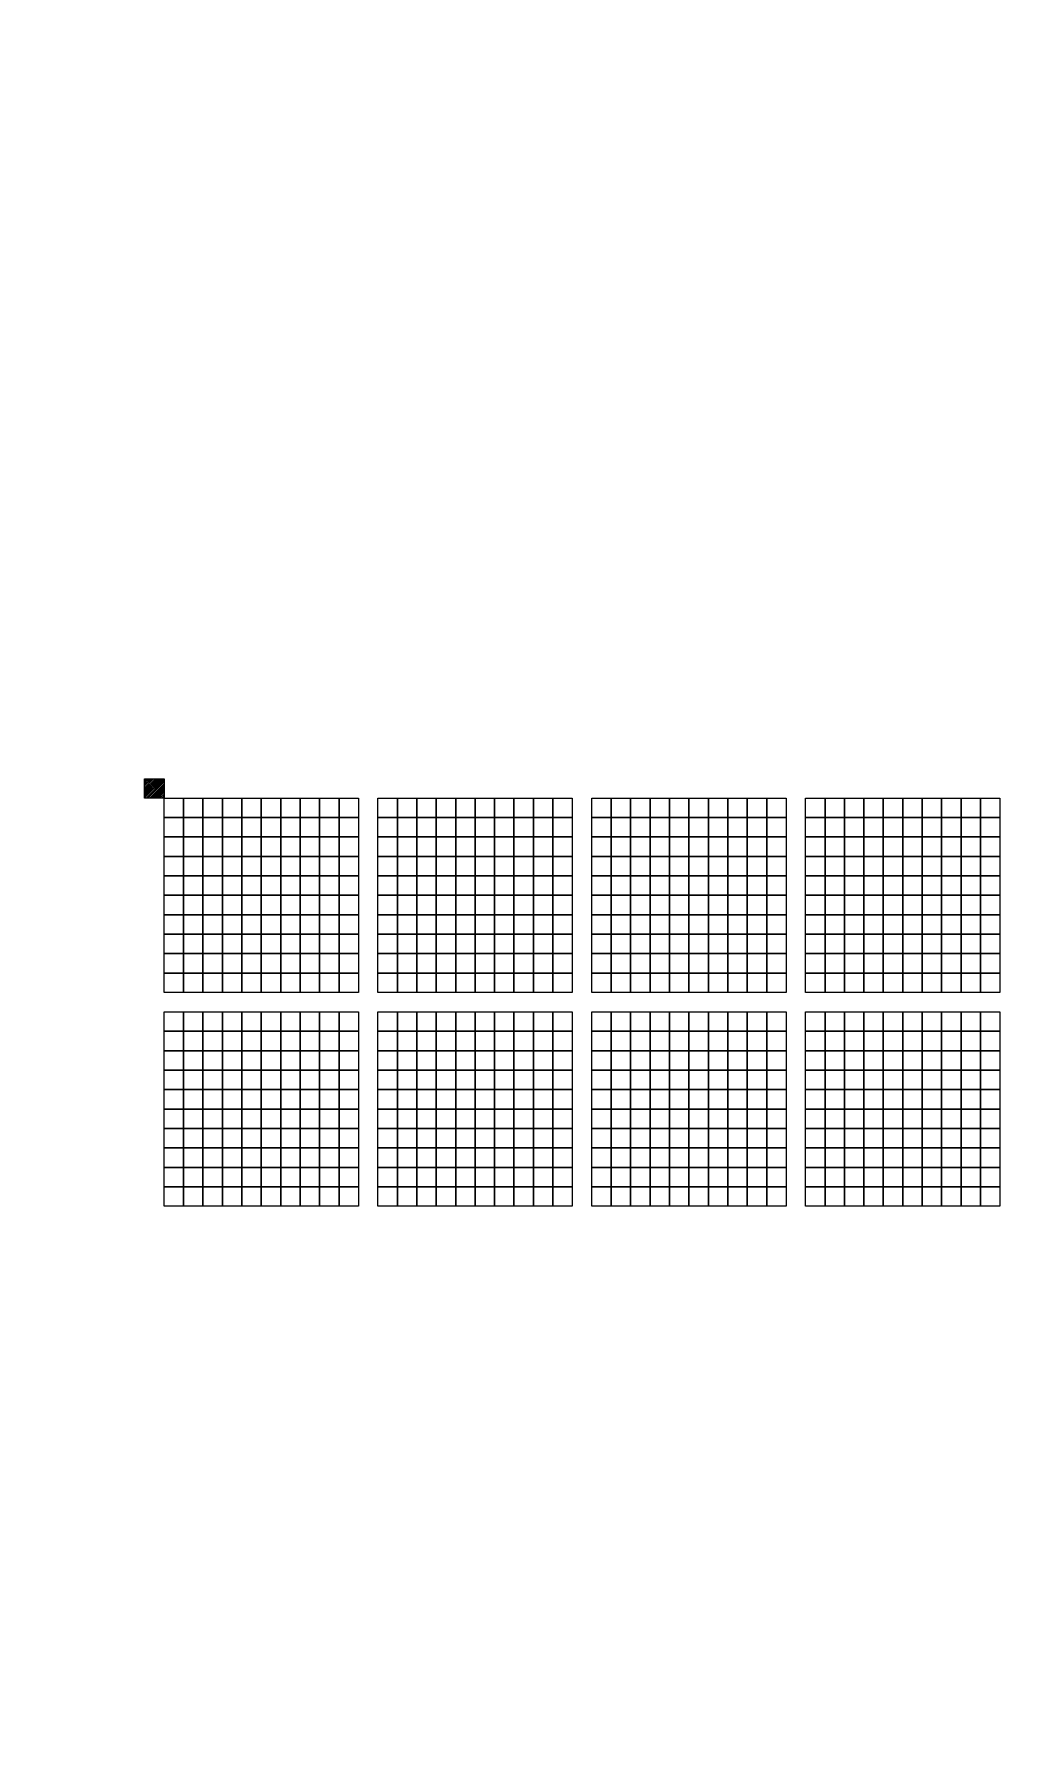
# Model space of a CAD drawing. Header units: millimetres. Extents: x -1746 to 8849, y -4512 to 2568.
# Drawn here: x 1699 to 2201, y -81 to 802 of the extents above; entities that cross this region are included whole.
import ezdxf

# ---------------------------------------------------------------- set-up
doc = ezdxf.new("R2010")
doc.units = ezdxf.units.MM
doc.header["$MEASUREMENT"] = 0

# ---------------------------------------------------------------- blocks, each defined once
blk = doc.blocks.new('Hour')
h = blk.add_hatch()
h.set_pattern_fill('ANSI31', color=256, scale=5)
h.set_pattern_definition([(45, (-1771, -377), (-0.44194174, 0.44194174), [])])
h.paths.add_polyline_path([(5, 10), (-5, 10), (-5, 0), (5, 0)])
blk.add_lwpolyline([(-5, 10), (5, 10), (5, 0), (-5, 0)], close=True)

msp = doc.modelspace()

# ---------------------------------------------------------------- linework, layer by layer
for points in [[(1766, 409), (1776, 409), (1776, 399), (1766, 399)], [(1776, 409), (1786, 409), (1786, 399), (1776, 399)], [(1786, 409), (1796, 409), (1796, 399), (1786, 399)], [(1796, 409), (1806, 409), (1806, 399), (1796, 399)], [(1806, 409), (1816, 409), (1816, 399), (1806, 399)], [(1816, 409), (1826, 409), (1826, 399), (1816, 399)], [(1826, 409), (1836, 409), (1836, 399), (1826, 399)], [(1836, 409), (1846, 409), (1846, 399), (1836, 399)], [(1846, 409), (1856, 409), (1856, 399), (1846, 399)], [(1856, 409), (1866, 409), (1866, 399), (1856, 399)], [(1876, 409), (1886, 409), (1886, 399), (1876, 399)], [(1886, 409), (1896, 409), (1896, 399), (1886, 399)], [(1896, 409), (1906, 409), (1906, 399), (1896, 399)], [(1906, 409), (1916, 409), (1916, 399), (1906, 399)], [(1916, 409), (1926, 409), (1926, 399), (1916, 399)], [(1926, 409), (1936, 409), (1936, 399), (1926, 399)], [(1936, 409), (1946, 409), (1946, 399), (1936, 399)], [(1946, 409), (1956, 409), (1956, 399), (1946, 399)], [(1956, 409), (1966, 409), (1966, 399), (1956, 399)], [(1966, 409), (1976, 409), (1976, 399), (1966, 399)], [(1986, 409), (1996, 409), (1996, 399), (1986, 399)], [(1996, 409), (2006, 409), (2006, 399), (1996, 399)], [(2006, 409), (2016, 409), (2016, 399), (2006, 399)], [(2016, 409), (2026, 409), (2026, 399), (2016, 399)], [(2026, 409), (2036, 409), (2036, 399), (2026, 399)], [(2036, 409), (2046, 409), (2046, 399), (2036, 399)], [(2046, 409), (2056, 409), (2056, 399), (2046, 399)], [(2056, 409), (2066, 409), (2066, 399), (2056, 399)], [(2066, 409), (2076, 409), (2076, 399), (2066, 399)], [(2076, 409), (2086, 409), (2086, 399), (2076, 399)], [(2096, 409), (2106, 409), (2106, 399), (2096, 399)], [(2106, 409), (2116, 409), (2116, 399), (2106, 399)], [(2116, 409), (2126, 409), (2126, 399), (2116, 399)], [(2126, 409), (2136, 409), (2136, 399), (2126, 399)], [(2136, 409), (2146, 409), (2146, 399), (2136, 399)], [(2146, 409), (2156, 409), (2156, 399), (2146, 399)], [(2156, 409), (2166, 409), (2166, 399), (2156, 399)], [(2166, 409), (2176, 409), (2176, 399), (2166, 399)], [(2176, 409), (2186, 409), (2186, 399), (2176, 399)], [(2186, 409), (2196, 409), (2196, 399), (2186, 399)], [(1766, 399), (1776, 399), (1776, 389), (1766, 389)], [(1776, 399), (1786, 399), (1786, 389), (1776, 389)], [(1786, 399), (1796, 399), (1796, 389), (1786, 389)], [(1796, 399), (1806, 399), (1806, 389), (1796, 389)], [(1806, 399), (1816, 399), (1816, 389), (1806, 389)], [(1816, 399), (1826, 399), (1826, 389), (1816, 389)], [(1826, 399), (1836, 399), (1836, 389), (1826, 389)], [(1836, 399), (1846, 399), (1846, 389), (1836, 389)], [(1846, 399), (1856, 399), (1856, 389), (1846, 389)], [(1856, 399), (1866, 399), (1866, 389), (1856, 389)], [(1876, 399), (1886, 399), (1886, 389), (1876, 389)], [(1886, 399), (1896, 399), (1896, 389), (1886, 389)], [(1896, 399), (1906, 399), (1906, 389), (1896, 389)], [(1906, 399), (1916, 399), (1916, 389), (1906, 389)], [(1916, 399), (1926, 399), (1926, 389), (1916, 389)], [(1926, 399), (1936, 399), (1936, 389), (1926, 389)], [(1936, 399), (1946, 399), (1946, 389), (1936, 389)], [(1946, 399), (1956, 399), (1956, 389), (1946, 389)], [(1956, 399), (1966, 399), (1966, 389), (1956, 389)], [(1966, 399), (1976, 399), (1976, 389), (1966, 389)], [(1986, 399), (1996, 399), (1996, 389), (1986, 389)], [(1996, 399), (2006, 399), (2006, 389), (1996, 389)], [(2006, 399), (2016, 399), (2016, 389), (2006, 389)], [(2016, 399), (2026, 399), (2026, 389), (2016, 389)], [(2026, 399), (2036, 399), (2036, 389), (2026, 389)], [(2036, 399), (2046, 399), (2046, 389), (2036, 389)], [(2046, 399), (2056, 399), (2056, 389), (2046, 389)], [(2056, 399), (2066, 399), (2066, 389), (2056, 389)], [(2066, 399), (2076, 399), (2076, 389), (2066, 389)], [(2076, 399), (2086, 399), (2086, 389), (2076, 389)], [(2096, 399), (2106, 399), (2106, 389), (2096, 389)], [(2106, 399), (2116, 399), (2116, 389), (2106, 389)], [(2116, 399), (2126, 399), (2126, 389), (2116, 389)], [(2126, 399), (2136, 399), (2136, 389), (2126, 389)], [(2136, 399), (2146, 399), (2146, 389), (2136, 389)], [(2146, 399), (2156, 399), (2156, 389), (2146, 389)], [(2156, 399), (2166, 399), (2166, 389), (2156, 389)], [(2166, 399), (2176, 399), (2176, 389), (2166, 389)], [(2176, 399), (2186, 399), (2186, 389), (2176, 389)], [(2186, 399), (2196, 399), (2196, 389), (2186, 389)], [(1766, 389), (1776, 389), (1776, 379), (1766, 379)], [(1776, 389), (1786, 389), (1786, 379), (1776, 379)], [(1786, 389), (1796, 389), (1796, 379), (1786, 379)], [(1796, 389), (1806, 389), (1806, 379), (1796, 379)], [(1806, 389), (1816, 389), (1816, 379), (1806, 379)], [(1816, 389), (1826, 389), (1826, 379), (1816, 379)], [(1826, 389), (1836, 389), (1836, 379), (1826, 379)], [(1836, 389), (1846, 389), (1846, 379), (1836, 379)], [(1846, 389), (1856, 389), (1856, 379), (1846, 379)], [(1856, 389), (1866, 389), (1866, 379), (1856, 379)], [(1876, 389), (1886, 389), (1886, 379), (1876, 379)], [(1886, 389), (1896, 389), (1896, 379), (1886, 379)], [(1896, 389), (1906, 389), (1906, 379), (1896, 379)], [(1906, 389), (1916, 389), (1916, 379), (1906, 379)], [(1916, 389), (1926, 389), (1926, 379), (1916, 379)], [(1926, 389), (1936, 389), (1936, 379), (1926, 379)], [(1936, 389), (1946, 389), (1946, 379), (1936, 379)], [(1946, 389), (1956, 389), (1956, 379), (1946, 379)], [(1956, 389), (1966, 389), (1966, 379), (1956, 379)], [(1966, 389), (1976, 389), (1976, 379), (1966, 379)], [(1986, 389), (1996, 389), (1996, 379), (1986, 379)], [(1996, 389), (2006, 389), (2006, 379), (1996, 379)], [(2006, 389), (2016, 389), (2016, 379), (2006, 379)], [(2016, 389), (2026, 389), (2026, 379), (2016, 379)], [(2026, 389), (2036, 389), (2036, 379), (2026, 379)], [(2036, 389), (2046, 389), (2046, 379), (2036, 379)], [(2046, 389), (2056, 389), (2056, 379), (2046, 379)], [(2056, 389), (2066, 389), (2066, 379), (2056, 379)], [(2066, 389), (2076, 389), (2076, 379), (2066, 379)], [(2076, 389), (2086, 389), (2086, 379), (2076, 379)], [(2096, 389), (2106, 389), (2106, 379), (2096, 379)], [(2106, 389), (2116, 389), (2116, 379), (2106, 379)], [(2116, 389), (2126, 389), (2126, 379), (2116, 379)], [(2126, 389), (2136, 389), (2136, 379), (2126, 379)], [(2136, 389), (2146, 389), (2146, 379), (2136, 379)], [(2146, 389), (2156, 389), (2156, 379), (2146, 379)], [(2156, 389), (2166, 389), (2166, 379), (2156, 379)], [(2166, 389), (2176, 389), (2176, 379), (2166, 379)], [(2176, 389), (2186, 389), (2186, 379), (2176, 379)], [(2186, 389), (2196, 389), (2196, 379), (2186, 379)], [(1766, 379), (1776, 379), (1776, 369), (1766, 369)], [(1776, 379), (1786, 379), (1786, 369), (1776, 369)], [(1786, 379), (1796, 379), (1796, 369), (1786, 369)], [(1796, 379), (1806, 379), (1806, 369), (1796, 369)], [(1806, 379), (1816, 379), (1816, 369), (1806, 369)], [(1816, 379), (1826, 379), (1826, 369), (1816, 369)], [(1826, 379), (1836, 379), (1836, 369), (1826, 369)], [(1836, 379), (1846, 379), (1846, 369), (1836, 369)], [(1846, 379), (1856, 379), (1856, 369), (1846, 369)], [(1856, 379), (1866, 379), (1866, 369), (1856, 369)], [(1876, 379), (1886, 379), (1886, 369), (1876, 369)], [(1886, 379), (1896, 379), (1896, 369), (1886, 369)], [(1896, 379), (1906, 379), (1906, 369), (1896, 369)], [(1906, 379), (1916, 379), (1916, 369), (1906, 369)], [(1916, 379), (1926, 379), (1926, 369), (1916, 369)], [(1926, 379), (1936, 379), (1936, 369), (1926, 369)], [(1936, 379), (1946, 379), (1946, 369), (1936, 369)], [(1946, 379), (1956, 379), (1956, 369), (1946, 369)], [(1956, 379), (1966, 379), (1966, 369), (1956, 369)], [(1966, 379), (1976, 379), (1976, 369), (1966, 369)], [(1986, 379), (1996, 379), (1996, 369), (1986, 369)], [(1996, 379), (2006, 379), (2006, 369), (1996, 369)], [(2006, 379), (2016, 379), (2016, 369), (2006, 369)], [(2016, 379), (2026, 379), (2026, 369), (2016, 369)], [(2026, 379), (2036, 379), (2036, 369), (2026, 369)], [(2036, 379), (2046, 379), (2046, 369), (2036, 369)], [(2046, 379), (2056, 379), (2056, 369), (2046, 369)], [(2056, 379), (2066, 379), (2066, 369), (2056, 369)], [(2066, 379), (2076, 379), (2076, 369), (2066, 369)], [(2076, 379), (2086, 379), (2086, 369), (2076, 369)], [(2096, 379), (2106, 379), (2106, 369), (2096, 369)], [(2106, 379), (2116, 379), (2116, 369), (2106, 369)], [(2116, 379), (2126, 379), (2126, 369), (2116, 369)], [(2126, 379), (2136, 379), (2136, 369), (2126, 369)], [(2136, 379), (2146, 379), (2146, 369), (2136, 369)], [(2146, 379), (2156, 379), (2156, 369), (2146, 369)], [(2156, 379), (2166, 379), (2166, 369), (2156, 369)], [(2166, 379), (2176, 379), (2176, 369), (2166, 369)], [(2176, 379), (2186, 379), (2186, 369), (2176, 369)], [(2186, 379), (2196, 379), (2196, 369), (2186, 369)], [(1766, 369), (1776, 369), (1776, 359), (1766, 359)], [(1776, 369), (1786, 369), (1786, 359), (1776, 359)], [(1786, 369), (1796, 369), (1796, 359), (1786, 359)], [(1796, 369), (1806, 369), (1806, 359), (1796, 359)], [(1806, 369), (1816, 369), (1816, 359), (1806, 359)], [(1816, 369), (1826, 369), (1826, 359), (1816, 359)], [(1826, 369), (1836, 369), (1836, 359), (1826, 359)], [(1836, 369), (1846, 369), (1846, 359), (1836, 359)], [(1846, 369), (1856, 369), (1856, 359), (1846, 359)], [(1856, 369), (1866, 369), (1866, 359), (1856, 359)], [(1876, 369), (1886, 369), (1886, 359), (1876, 359)], [(1886, 369), (1896, 369), (1896, 359), (1886, 359)], [(1896, 369), (1906, 369), (1906, 359), (1896, 359)], [(1906, 369), (1916, 369), (1916, 359), (1906, 359)], [(1916, 369), (1926, 369), (1926, 359), (1916, 359)], [(1926, 369), (1936, 369), (1936, 359), (1926, 359)], [(1936, 369), (1946, 369), (1946, 359), (1936, 359)], [(1946, 369), (1956, 369), (1956, 359), (1946, 359)], [(1956, 369), (1966, 369), (1966, 359), (1956, 359)], [(1966, 369), (1976, 369), (1976, 359), (1966, 359)], [(1986, 369), (1996, 369), (1996, 359), (1986, 359)], [(1996, 369), (2006, 369), (2006, 359), (1996, 359)], [(2006, 369), (2016, 369), (2016, 359), (2006, 359)], [(2016, 369), (2026, 369), (2026, 359), (2016, 359)], [(2026, 369), (2036, 369), (2036, 359), (2026, 359)], [(2036, 369), (2046, 369), (2046, 359), (2036, 359)], [(2046, 369), (2056, 369), (2056, 359), (2046, 359)], [(2056, 369), (2066, 369), (2066, 359), (2056, 359)], [(2066, 369), (2076, 369), (2076, 359), (2066, 359)], [(2076, 369), (2086, 369), (2086, 359), (2076, 359)], [(2096, 369), (2106, 369), (2106, 359), (2096, 359)], [(2106, 369), (2116, 369), (2116, 359), (2106, 359)], [(2116, 369), (2126, 369), (2126, 359), (2116, 359)], [(2126, 369), (2136, 369), (2136, 359), (2126, 359)], [(2136, 369), (2146, 369), (2146, 359), (2136, 359)], [(2146, 369), (2156, 369), (2156, 359), (2146, 359)], [(2156, 369), (2166, 369), (2166, 359), (2156, 359)], [(2166, 369), (2176, 369), (2176, 359), (2166, 359)], [(2176, 369), (2186, 369), (2186, 359), (2176, 359)], [(2186, 369), (2196, 369), (2196, 359), (2186, 359)], [(1766, 359), (1776, 359), (1776, 349), (1766, 349)], [(1776, 359), (1786, 359), (1786, 349), (1776, 349)], [(1786, 359), (1796, 359), (1796, 349), (1786, 349)], [(1796, 359), (1806, 359), (1806, 349), (1796, 349)], [(1806, 359), (1816, 359), (1816, 349), (1806, 349)], [(1816, 359), (1826, 359), (1826, 349), (1816, 349)], [(1826, 359), (1836, 359), (1836, 349), (1826, 349)], [(1836, 359), (1846, 359), (1846, 349), (1836, 349)], [(1846, 359), (1856, 359), (1856, 349), (1846, 349)], [(1856, 359), (1866, 359), (1866, 349), (1856, 349)], [(1876, 359), (1886, 359), (1886, 349), (1876, 349)], [(1886, 359), (1896, 359), (1896, 349), (1886, 349)], [(1896, 359), (1906, 359), (1906, 349), (1896, 349)], [(1906, 359), (1916, 359), (1916, 349), (1906, 349)], [(1916, 359), (1926, 359), (1926, 349), (1916, 349)], [(1926, 359), (1936, 359), (1936, 349), (1926, 349)], [(1936, 359), (1946, 359), (1946, 349), (1936, 349)], [(1946, 359), (1956, 359), (1956, 349), (1946, 349)], [(1956, 359), (1966, 359), (1966, 349), (1956, 349)], [(1966, 359), (1976, 359), (1976, 349), (1966, 349)], [(1986, 359), (1996, 359), (1996, 349), (1986, 349)], [(1996, 359), (2006, 359), (2006, 349), (1996, 349)], [(2006, 359), (2016, 359), (2016, 349), (2006, 349)], [(2016, 359), (2026, 359), (2026, 349), (2016, 349)], [(2026, 359), (2036, 359), (2036, 349), (2026, 349)], [(2036, 359), (2046, 359), (2046, 349), (2036, 349)], [(2046, 359), (2056, 359), (2056, 349), (2046, 349)], [(2056, 359), (2066, 359), (2066, 349), (2056, 349)], [(2066, 359), (2076, 359), (2076, 349), (2066, 349)], [(2076, 359), (2086, 359), (2086, 349), (2076, 349)], [(2096, 359), (2106, 359), (2106, 349), (2096, 349)], [(2106, 359), (2116, 359), (2116, 349), (2106, 349)], [(2116, 359), (2126, 359), (2126, 349), (2116, 349)], [(2126, 359), (2136, 359), (2136, 349), (2126, 349)], [(2136, 359), (2146, 359), (2146, 349), (2136, 349)], [(2146, 359), (2156, 359), (2156, 349), (2146, 349)], [(2156, 359), (2166, 359), (2166, 349), (2156, 349)], [(2166, 359), (2176, 359), (2176, 349), (2166, 349)], [(2176, 359), (2186, 359), (2186, 349), (2176, 349)], [(2186, 359), (2196, 359), (2196, 349), (2186, 349)], [(1766, 349), (1776, 349), (1776, 339), (1766, 339)], [(1776, 349), (1786, 349), (1786, 339), (1776, 339)], [(1786, 349), (1796, 349), (1796, 339), (1786, 339)], [(1796, 349), (1806, 349), (1806, 339), (1796, 339)], [(1806, 349), (1816, 349), (1816, 339), (1806, 339)], [(1816, 349), (1826, 349), (1826, 339), (1816, 339)], [(1826, 349), (1836, 349), (1836, 339), (1826, 339)], [(1836, 349), (1846, 349), (1846, 339), (1836, 339)], [(1846, 349), (1856, 349), (1856, 339), (1846, 339)], [(1856, 349), (1866, 349), (1866, 339), (1856, 339)], [(1876, 349), (1886, 349), (1886, 339), (1876, 339)], [(1886, 349), (1896, 349), (1896, 339), (1886, 339)], [(1896, 349), (1906, 349), (1906, 339), (1896, 339)], [(1906, 349), (1916, 349), (1916, 339), (1906, 339)], [(1916, 349), (1926, 349), (1926, 339), (1916, 339)], [(1926, 349), (1936, 349), (1936, 339), (1926, 339)], [(1936, 349), (1946, 349), (1946, 339), (1936, 339)], [(1946, 349), (1956, 349), (1956, 339), (1946, 339)], [(1956, 349), (1966, 349), (1966, 339), (1956, 339)], [(1966, 349), (1976, 349), (1976, 339), (1966, 339)], [(1986, 349), (1996, 349), (1996, 339), (1986, 339)], [(1996, 349), (2006, 349), (2006, 339), (1996, 339)], [(2006, 349), (2016, 349), (2016, 339), (2006, 339)], [(2016, 349), (2026, 349), (2026, 339), (2016, 339)], [(2026, 349), (2036, 349), (2036, 339), (2026, 339)], [(2036, 349), (2046, 349), (2046, 339), (2036, 339)], [(2046, 349), (2056, 349), (2056, 339), (2046, 339)], [(2056, 349), (2066, 349), (2066, 339), (2056, 339)], [(2066, 349), (2076, 349), (2076, 339), (2066, 339)], [(2076, 349), (2086, 349), (2086, 339), (2076, 339)], [(2096, 349), (2106, 349), (2106, 339), (2096, 339)], [(2106, 349), (2116, 349), (2116, 339), (2106, 339)], [(2116, 349), (2126, 349), (2126, 339), (2116, 339)], [(2126, 349), (2136, 349), (2136, 339), (2126, 339)], [(2136, 349), (2146, 349), (2146, 339), (2136, 339)], [(2146, 349), (2156, 349), (2156, 339), (2146, 339)], [(2156, 349), (2166, 349), (2166, 339), (2156, 339)], [(2166, 349), (2176, 349), (2176, 339), (2166, 339)], [(2176, 349), (2186, 349), (2186, 339), (2176, 339)], [(2186, 349), (2196, 349), (2196, 339), (2186, 339)], [(1766, 339), (1776, 339), (1776, 329), (1766, 329)], [(1776, 339), (1786, 339), (1786, 329), (1776, 329)], [(1786, 339), (1796, 339), (1796, 329), (1786, 329)], [(1796, 339), (1806, 339), (1806, 329), (1796, 329)], [(1806, 339), (1816, 339), (1816, 329), (1806, 329)], [(1816, 339), (1826, 339), (1826, 329), (1816, 329)], [(1826, 339), (1836, 339), (1836, 329), (1826, 329)], [(1836, 339), (1846, 339), (1846, 329), (1836, 329)], [(1846, 339), (1856, 339), (1856, 329), (1846, 329)], [(1856, 339), (1866, 339), (1866, 329), (1856, 329)], [(1876, 339), (1886, 339), (1886, 329), (1876, 329)], [(1886, 339), (1896, 339), (1896, 329), (1886, 329)], [(1896, 339), (1906, 339), (1906, 329), (1896, 329)], [(1906, 339), (1916, 339), (1916, 329), (1906, 329)], [(1916, 339), (1926, 339), (1926, 329), (1916, 329)], [(1926, 339), (1936, 339), (1936, 329), (1926, 329)], [(1936, 339), (1946, 339), (1946, 329), (1936, 329)], [(1946, 339), (1956, 339), (1956, 329), (1946, 329)], [(1956, 339), (1966, 339), (1966, 329), (1956, 329)], [(1966, 339), (1976, 339), (1976, 329), (1966, 329)], [(1986, 339), (1996, 339), (1996, 329), (1986, 329)], [(1996, 339), (2006, 339), (2006, 329), (1996, 329)], [(2006, 339), (2016, 339), (2016, 329), (2006, 329)], [(2016, 339), (2026, 339), (2026, 329), (2016, 329)], [(2026, 339), (2036, 339), (2036, 329), (2026, 329)], [(2036, 339), (2046, 339), (2046, 329), (2036, 329)], [(2046, 339), (2056, 339), (2056, 329), (2046, 329)], [(2056, 339), (2066, 339), (2066, 329), (2056, 329)], [(2066, 339), (2076, 339), (2076, 329), (2066, 329)], [(2076, 339), (2086, 339), (2086, 329), (2076, 329)], [(2096, 339), (2106, 339), (2106, 329), (2096, 329)], [(2106, 339), (2116, 339), (2116, 329), (2106, 329)], [(2116, 339), (2126, 339), (2126, 329), (2116, 329)], [(2126, 339), (2136, 339), (2136, 329), (2126, 329)], [(2136, 339), (2146, 339), (2146, 329), (2136, 329)], [(2146, 339), (2156, 339), (2156, 329), (2146, 329)], [(2156, 339), (2166, 339), (2166, 329), (2156, 329)], [(2166, 339), (2176, 339), (2176, 329), (2166, 329)], [(2176, 339), (2186, 339), (2186, 329), (2176, 329)], [(2186, 339), (2196, 339), (2196, 329), (2186, 329)], [(1766, 329), (1776, 329), (1776, 319), (1766, 319)], [(1776, 329), (1786, 329), (1786, 319), (1776, 319)], [(1786, 329), (1796, 329), (1796, 319), (1786, 319)], [(1796, 329), (1806, 329), (1806, 319), (1796, 319)], [(1806, 329), (1816, 329), (1816, 319), (1806, 319)], [(1816, 329), (1826, 329), (1826, 319), (1816, 319)], [(1826, 329), (1836, 329), (1836, 319), (1826, 319)], [(1836, 329), (1846, 329), (1846, 319), (1836, 319)], [(1846, 329), (1856, 329), (1856, 319), (1846, 319)], [(1856, 329), (1866, 329), (1866, 319), (1856, 319)], [(1876, 329), (1886, 329), (1886, 319), (1876, 319)], [(1886, 329), (1896, 329), (1896, 319), (1886, 319)], [(1896, 329), (1906, 329), (1906, 319), (1896, 319)], [(1906, 329), (1916, 329), (1916, 319), (1906, 319)], [(1916, 329), (1926, 329), (1926, 319), (1916, 319)], [(1926, 329), (1936, 329), (1936, 319), (1926, 319)], [(1936, 329), (1946, 329), (1946, 319), (1936, 319)], [(1946, 329), (1956, 329), (1956, 319), (1946, 319)], [(1956, 329), (1966, 329), (1966, 319), (1956, 319)], [(1966, 329), (1976, 329), (1976, 319), (1966, 319)], [(1986, 329), (1996, 329), (1996, 319), (1986, 319)], [(1996, 329), (2006, 329), (2006, 319), (1996, 319)], [(2006, 329), (2016, 329), (2016, 319), (2006, 319)], [(2016, 329), (2026, 329), (2026, 319), (2016, 319)], [(2026, 329), (2036, 329), (2036, 319), (2026, 319)], [(2036, 329), (2046, 329), (2046, 319), (2036, 319)], [(2046, 329), (2056, 329), (2056, 319), (2046, 319)], [(2056, 329), (2066, 329), (2066, 319), (2056, 319)], [(2066, 329), (2076, 329), (2076, 319), (2066, 319)], [(2076, 329), (2086, 329), (2086, 319), (2076, 319)], [(2096, 329), (2106, 329), (2106, 319), (2096, 319)], [(2106, 329), (2116, 329), (2116, 319), (2106, 319)], [(2116, 329), (2126, 329), (2126, 319), (2116, 319)], [(2126, 329), (2136, 329), (2136, 319), (2126, 319)], [(2136, 329), (2146, 329), (2146, 319), (2136, 319)], [(2146, 329), (2156, 329), (2156, 319), (2146, 319)], [(2156, 329), (2166, 329), (2166, 319), (2156, 319)], [(2166, 329), (2176, 329), (2176, 319), (2166, 319)], [(2176, 329), (2186, 329), (2186, 319), (2176, 319)], [(2186, 329), (2196, 329), (2196, 319), (2186, 319)], [(1766, 319), (1776, 319), (1776, 309), (1766, 309)], [(1776, 319), (1786, 319), (1786, 309), (1776, 309)], [(1786, 319), (1796, 319), (1796, 309), (1786, 309)], [(1796, 319), (1806, 319), (1806, 309), (1796, 309)], [(1806, 319), (1816, 319), (1816, 309), (1806, 309)], [(1816, 319), (1826, 319), (1826, 309), (1816, 309)], [(1826, 319), (1836, 319), (1836, 309), (1826, 309)], [(1836, 319), (1846, 319), (1846, 309), (1836, 309)], [(1846, 319), (1856, 319), (1856, 309), (1846, 309)], [(1856, 319), (1866, 319), (1866, 309), (1856, 309)], [(1876, 319), (1886, 319), (1886, 309), (1876, 309)], [(1886, 319), (1896, 319), (1896, 309), (1886, 309)], [(1896, 319), (1906, 319), (1906, 309), (1896, 309)], [(1906, 319), (1916, 319), (1916, 309), (1906, 309)], [(1916, 319), (1926, 319), (1926, 309), (1916, 309)], [(1926, 319), (1936, 319), (1936, 309), (1926, 309)], [(1936, 319), (1946, 319), (1946, 309), (1936, 309)], [(1946, 319), (1956, 319), (1956, 309), (1946, 309)], [(1956, 319), (1966, 319), (1966, 309), (1956, 309)], [(1966, 319), (1976, 319), (1976, 309), (1966, 309)], [(1986, 319), (1996, 319), (1996, 309), (1986, 309)], [(1996, 319), (2006, 319), (2006, 309), (1996, 309)], [(2006, 319), (2016, 319), (2016, 309), (2006, 309)], [(2016, 319), (2026, 319), (2026, 309), (2016, 309)], [(2026, 319), (2036, 319), (2036, 309), (2026, 309)], [(2036, 319), (2046, 319), (2046, 309), (2036, 309)], [(2046, 319), (2056, 319), (2056, 309), (2046, 309)], [(2056, 319), (2066, 319), (2066, 309), (2056, 309)], [(2066, 319), (2076, 319), (2076, 309), (2066, 309)], [(2076, 319), (2086, 319), (2086, 309), (2076, 309)], [(2096, 319), (2106, 319), (2106, 309), (2096, 309)], [(2106, 319), (2116, 319), (2116, 309), (2106, 309)], [(2116, 319), (2126, 319), (2126, 309), (2116, 309)], [(2126, 319), (2136, 319), (2136, 309), (2126, 309)], [(2136, 319), (2146, 319), (2146, 309), (2136, 309)], [(2146, 319), (2156, 319), (2156, 309), (2146, 309)], [(2156, 319), (2166, 319), (2166, 309), (2156, 309)], [(2166, 319), (2176, 319), (2176, 309), (2166, 309)], [(2176, 319), (2186, 319), (2186, 309), (2176, 309)], [(2186, 319), (2196, 319), (2196, 309), (2186, 309)], [(1766, 299), (1776, 299), (1776, 289), (1766, 289)], [(1776, 299), (1786, 299), (1786, 289), (1776, 289)], [(1786, 299), (1796, 299), (1796, 289), (1786, 289)], [(1796, 299), (1806, 299), (1806, 289), (1796, 289)], [(1806, 299), (1816, 299), (1816, 289), (1806, 289)], [(1816, 299), (1826, 299), (1826, 289), (1816, 289)], [(1826, 299), (1836, 299), (1836, 289), (1826, 289)], [(1836, 299), (1846, 299), (1846, 289), (1836, 289)], [(1846, 299), (1856, 299), (1856, 289), (1846, 289)], [(1856, 299), (1866, 299), (1866, 289), (1856, 289)], [(1876, 299), (1886, 299), (1886, 289), (1876, 289)], [(1886, 299), (1896, 299), (1896, 289), (1886, 289)], [(1896, 299), (1906, 299), (1906, 289), (1896, 289)], [(1906, 299), (1916, 299), (1916, 289), (1906, 289)], [(1916, 299), (1926, 299), (1926, 289), (1916, 289)], [(1926, 299), (1936, 299), (1936, 289), (1926, 289)], [(1936, 299), (1946, 299), (1946, 289), (1936, 289)], [(1946, 299), (1956, 299), (1956, 289), (1946, 289)], [(1956, 299), (1966, 299), (1966, 289), (1956, 289)], [(1966, 299), (1976, 299), (1976, 289), (1966, 289)], [(1986, 299), (1996, 299), (1996, 289), (1986, 289)], [(1996, 299), (2006, 299), (2006, 289), (1996, 289)], [(2006, 299), (2016, 299), (2016, 289), (2006, 289)], [(2016, 299), (2026, 299), (2026, 289), (2016, 289)], [(2026, 299), (2036, 299), (2036, 289), (2026, 289)], [(2036, 299), (2046, 299), (2046, 289), (2036, 289)], [(2046, 299), (2056, 299), (2056, 289), (2046, 289)], [(2056, 299), (2066, 299), (2066, 289), (2056, 289)], [(2066, 299), (2076, 299), (2076, 289), (2066, 289)], [(2076, 299), (2086, 299), (2086, 289), (2076, 289)], [(2096, 299), (2106, 299), (2106, 289), (2096, 289)], [(2106, 299), (2116, 299), (2116, 289), (2106, 289)], [(2116, 299), (2126, 299), (2126, 289), (2116, 289)], [(2126, 299), (2136, 299), (2136, 289), (2126, 289)], [(2136, 299), (2146, 299), (2146, 289), (2136, 289)], [(2146, 299), (2156, 299), (2156, 289), (2146, 289)], [(2156, 299), (2166, 299), (2166, 289), (2156, 289)], [(2166, 299), (2176, 299), (2176, 289), (2166, 289)], [(2176, 299), (2186, 299), (2186, 289), (2176, 289)], [(2186, 299), (2196, 299), (2196, 289), (2186, 289)], [(1766, 289), (1776, 289), (1776, 279), (1766, 279)], [(1776, 289), (1786, 289), (1786, 279), (1776, 279)], [(1786, 289), (1796, 289), (1796, 279), (1786, 279)], [(1796, 289), (1806, 289), (1806, 279), (1796, 279)], [(1806, 289), (1816, 289), (1816, 279), (1806, 279)], [(1816, 289), (1826, 289), (1826, 279), (1816, 279)], [(1826, 289), (1836, 289), (1836, 279), (1826, 279)], [(1836, 289), (1846, 289), (1846, 279), (1836, 279)], [(1846, 289), (1856, 289), (1856, 279), (1846, 279)], [(1856, 289), (1866, 289), (1866, 279), (1856, 279)], [(1876, 289), (1886, 289), (1886, 279), (1876, 279)], [(1886, 289), (1896, 289), (1896, 279), (1886, 279)], [(1896, 289), (1906, 289), (1906, 279), (1896, 279)], [(1906, 289), (1916, 289), (1916, 279), (1906, 279)], [(1916, 289), (1926, 289), (1926, 279), (1916, 279)], [(1926, 289), (1936, 289), (1936, 279), (1926, 279)], [(1936, 289), (1946, 289), (1946, 279), (1936, 279)], [(1946, 289), (1956, 289), (1956, 279), (1946, 279)], [(1956, 289), (1966, 289), (1966, 279), (1956, 279)], [(1966, 289), (1976, 289), (1976, 279), (1966, 279)], [(1986, 289), (1996, 289), (1996, 279), (1986, 279)], [(1996, 289), (2006, 289), (2006, 279), (1996, 279)], [(2006, 289), (2016, 289), (2016, 279), (2006, 279)], [(2016, 289), (2026, 289), (2026, 279), (2016, 279)], [(2026, 289), (2036, 289), (2036, 279), (2026, 279)], [(2036, 289), (2046, 289), (2046, 279), (2036, 279)], [(2046, 289), (2056, 289), (2056, 279), (2046, 279)], [(2056, 289), (2066, 289), (2066, 279), (2056, 279)], [(2066, 289), (2076, 289), (2076, 279), (2066, 279)], [(2076, 289), (2086, 289), (2086, 279), (2076, 279)], [(2096, 289), (2106, 289), (2106, 279), (2096, 279)], [(2106, 289), (2116, 289), (2116, 279), (2106, 279)], [(2116, 289), (2126, 289), (2126, 279), (2116, 279)], [(2126, 289), (2136, 289), (2136, 279), (2126, 279)], [(2136, 289), (2146, 289), (2146, 279), (2136, 279)], [(2146, 289), (2156, 289), (2156, 279), (2146, 279)], [(2156, 289), (2166, 289), (2166, 279), (2156, 279)], [(2166, 289), (2176, 289), (2176, 279), (2166, 279)], [(2176, 289), (2186, 289), (2186, 279), (2176, 279)], [(2186, 289), (2196, 289), (2196, 279), (2186, 279)], [(1766, 279), (1776, 279), (1776, 269), (1766, 269)], [(1776, 279), (1786, 279), (1786, 269), (1776, 269)], [(1786, 279), (1796, 279), (1796, 269), (1786, 269)], [(1796, 279), (1806, 279), (1806, 269), (1796, 269)], [(1806, 279), (1816, 279), (1816, 269), (1806, 269)], [(1816, 279), (1826, 279), (1826, 269), (1816, 269)], [(1826, 279), (1836, 279), (1836, 269), (1826, 269)], [(1836, 279), (1846, 279), (1846, 269), (1836, 269)], [(1846, 279), (1856, 279), (1856, 269), (1846, 269)], [(1856, 279), (1866, 279), (1866, 269), (1856, 269)], [(1876, 279), (1886, 279), (1886, 269), (1876, 269)], [(1886, 279), (1896, 279), (1896, 269), (1886, 269)], [(1896, 279), (1906, 279), (1906, 269), (1896, 269)], [(1906, 279), (1916, 279), (1916, 269), (1906, 269)], [(1916, 279), (1926, 279), (1926, 269), (1916, 269)], [(1926, 279), (1936, 279), (1936, 269), (1926, 269)], [(1936, 279), (1946, 279), (1946, 269), (1936, 269)], [(1946, 279), (1956, 279), (1956, 269), (1946, 269)], [(1956, 279), (1966, 279), (1966, 269), (1956, 269)], [(1966, 279), (1976, 279), (1976, 269), (1966, 269)], [(1986, 279), (1996, 279), (1996, 269), (1986, 269)], [(1996, 279), (2006, 279), (2006, 269), (1996, 269)], [(2006, 279), (2016, 279), (2016, 269), (2006, 269)], [(2016, 279), (2026, 279), (2026, 269), (2016, 269)], [(2026, 279), (2036, 279), (2036, 269), (2026, 269)], [(2036, 279), (2046, 279), (2046, 269), (2036, 269)], [(2046, 279), (2056, 279), (2056, 269), (2046, 269)], [(2056, 279), (2066, 279), (2066, 269), (2056, 269)], [(2066, 279), (2076, 279), (2076, 269), (2066, 269)], [(2076, 279), (2086, 279), (2086, 269), (2076, 269)], [(2096, 279), (2106, 279), (2106, 269), (2096, 269)], [(2106, 279), (2116, 279), (2116, 269), (2106, 269)], [(2116, 279), (2126, 279), (2126, 269), (2116, 269)], [(2126, 279), (2136, 279), (2136, 269), (2126, 269)], [(2136, 279), (2146, 279), (2146, 269), (2136, 269)], [(2146, 279), (2156, 279), (2156, 269), (2146, 269)], [(2156, 279), (2166, 279), (2166, 269), (2156, 269)], [(2166, 279), (2176, 279), (2176, 269), (2166, 269)], [(2176, 279), (2186, 279), (2186, 269), (2176, 269)], [(2186, 279), (2196, 279), (2196, 269), (2186, 269)], [(1766, 269), (1776, 269), (1776, 259), (1766, 259)], [(1776, 269), (1786, 269), (1786, 259), (1776, 259)], [(1786, 269), (1796, 269), (1796, 259), (1786, 259)], [(1796, 269), (1806, 269), (1806, 259), (1796, 259)], [(1806, 269), (1816, 269), (1816, 259), (1806, 259)], [(1816, 269), (1826, 269), (1826, 259), (1816, 259)], [(1826, 269), (1836, 269), (1836, 259), (1826, 259)], [(1836, 269), (1846, 269), (1846, 259), (1836, 259)], [(1846, 269), (1856, 269), (1856, 259), (1846, 259)], [(1856, 269), (1866, 269), (1866, 259), (1856, 259)], [(1876, 269), (1886, 269), (1886, 259), (1876, 259)], [(1886, 269), (1896, 269), (1896, 259), (1886, 259)], [(1896, 269), (1906, 269), (1906, 259), (1896, 259)], [(1906, 269), (1916, 269), (1916, 259), (1906, 259)], [(1916, 269), (1926, 269), (1926, 259), (1916, 259)], [(1926, 269), (1936, 269), (1936, 259), (1926, 259)], [(1936, 269), (1946, 269), (1946, 259), (1936, 259)], [(1946, 269), (1956, 269), (1956, 259), (1946, 259)], [(1956, 269), (1966, 269), (1966, 259), (1956, 259)], [(1966, 269), (1976, 269), (1976, 259), (1966, 259)], [(1986, 269), (1996, 269), (1996, 259), (1986, 259)], [(1996, 269), (2006, 269), (2006, 259), (1996, 259)], [(2006, 269), (2016, 269), (2016, 259), (2006, 259)], [(2016, 269), (2026, 269), (2026, 259), (2016, 259)], [(2026, 269), (2036, 269), (2036, 259), (2026, 259)], [(2036, 269), (2046, 269), (2046, 259), (2036, 259)], [(2046, 269), (2056, 269), (2056, 259), (2046, 259)], [(2056, 269), (2066, 269), (2066, 259), (2056, 259)], [(2066, 269), (2076, 269), (2076, 259), (2066, 259)], [(2076, 269), (2086, 269), (2086, 259), (2076, 259)], [(2096, 269), (2106, 269), (2106, 259), (2096, 259)], [(2106, 269), (2116, 269), (2116, 259), (2106, 259)], [(2116, 269), (2126, 269), (2126, 259), (2116, 259)], [(2126, 269), (2136, 269), (2136, 259), (2126, 259)], [(2136, 269), (2146, 269), (2146, 259), (2136, 259)], [(2146, 269), (2156, 269), (2156, 259), (2146, 259)], [(2156, 269), (2166, 269), (2166, 259), (2156, 259)], [(2166, 269), (2176, 269), (2176, 259), (2166, 259)], [(2176, 269), (2186, 269), (2186, 259), (2176, 259)], [(2186, 269), (2196, 269), (2196, 259), (2186, 259)], [(1766, 259), (1776, 259), (1776, 249), (1766, 249)], [(1776, 259), (1786, 259), (1786, 249), (1776, 249)], [(1786, 259), (1796, 259), (1796, 249), (1786, 249)], [(1796, 259), (1806, 259), (1806, 249), (1796, 249)], [(1806, 259), (1816, 259), (1816, 249), (1806, 249)], [(1816, 259), (1826, 259), (1826, 249), (1816, 249)], [(1826, 259), (1836, 259), (1836, 249), (1826, 249)], [(1836, 259), (1846, 259), (1846, 249), (1836, 249)], [(1846, 259), (1856, 259), (1856, 249), (1846, 249)], [(1856, 259), (1866, 259), (1866, 249), (1856, 249)], [(1876, 259), (1886, 259), (1886, 249), (1876, 249)], [(1886, 259), (1896, 259), (1896, 249), (1886, 249)], [(1896, 259), (1906, 259), (1906, 249), (1896, 249)], [(1906, 259), (1916, 259), (1916, 249), (1906, 249)], [(1916, 259), (1926, 259), (1926, 249), (1916, 249)], [(1926, 259), (1936, 259), (1936, 249), (1926, 249)], [(1936, 259), (1946, 259), (1946, 249), (1936, 249)], [(1946, 259), (1956, 259), (1956, 249), (1946, 249)], [(1956, 259), (1966, 259), (1966, 249), (1956, 249)], [(1966, 259), (1976, 259), (1976, 249), (1966, 249)], [(1986, 259), (1996, 259), (1996, 249), (1986, 249)], [(1996, 259), (2006, 259), (2006, 249), (1996, 249)], [(2006, 259), (2016, 259), (2016, 249), (2006, 249)], [(2016, 259), (2026, 259), (2026, 249), (2016, 249)], [(2026, 259), (2036, 259), (2036, 249), (2026, 249)], [(2036, 259), (2046, 259), (2046, 249), (2036, 249)], [(2046, 259), (2056, 259), (2056, 249), (2046, 249)], [(2056, 259), (2066, 259), (2066, 249), (2056, 249)], [(2066, 259), (2076, 259), (2076, 249), (2066, 249)], [(2076, 259), (2086, 259), (2086, 249), (2076, 249)], [(2096, 259), (2106, 259), (2106, 249), (2096, 249)], [(2106, 259), (2116, 259), (2116, 249), (2106, 249)], [(2116, 259), (2126, 259), (2126, 249), (2116, 249)], [(2126, 259), (2136, 259), (2136, 249), (2126, 249)], [(2136, 259), (2146, 259), (2146, 249), (2136, 249)], [(2146, 259), (2156, 259), (2156, 249), (2146, 249)], [(2156, 259), (2166, 259), (2166, 249), (2156, 249)], [(2166, 259), (2176, 259), (2176, 249), (2166, 249)], [(2176, 259), (2186, 259), (2186, 249), (2176, 249)], [(2186, 259), (2196, 259), (2196, 249), (2186, 249)], [(1766, 249), (1776, 249), (1776, 239), (1766, 239)], [(1776, 249), (1786, 249), (1786, 239), (1776, 239)], [(1786, 249), (1796, 249), (1796, 239), (1786, 239)], [(1796, 249), (1806, 249), (1806, 239), (1796, 239)], [(1806, 249), (1816, 249), (1816, 239), (1806, 239)], [(1816, 249), (1826, 249), (1826, 239), (1816, 239)], [(1826, 249), (1836, 249), (1836, 239), (1826, 239)], [(1836, 249), (1846, 249), (1846, 239), (1836, 239)], [(1846, 249), (1856, 249), (1856, 239), (1846, 239)], [(1856, 249), (1866, 249), (1866, 239), (1856, 239)], [(1876, 249), (1886, 249), (1886, 239), (1876, 239)], [(1886, 249), (1896, 249), (1896, 239), (1886, 239)], [(1896, 249), (1906, 249), (1906, 239), (1896, 239)], [(1906, 249), (1916, 249), (1916, 239), (1906, 239)], [(1916, 249), (1926, 249), (1926, 239), (1916, 239)], [(1926, 249), (1936, 249), (1936, 239), (1926, 239)], [(1936, 249), (1946, 249), (1946, 239), (1936, 239)], [(1946, 249), (1956, 249), (1956, 239), (1946, 239)], [(1956, 249), (1966, 249), (1966, 239), (1956, 239)], [(1966, 249), (1976, 249), (1976, 239), (1966, 239)], [(1986, 249), (1996, 249), (1996, 239), (1986, 239)], [(1996, 249), (2006, 249), (2006, 239), (1996, 239)], [(2006, 249), (2016, 249), (2016, 239), (2006, 239)], [(2016, 249), (2026, 249), (2026, 239), (2016, 239)], [(2026, 249), (2036, 249), (2036, 239), (2026, 239)], [(2036, 249), (2046, 249), (2046, 239), (2036, 239)], [(2046, 249), (2056, 249), (2056, 239), (2046, 239)], [(2056, 249), (2066, 249), (2066, 239), (2056, 239)], [(2066, 249), (2076, 249), (2076, 239), (2066, 239)], [(2076, 249), (2086, 249), (2086, 239), (2076, 239)], [(2096, 249), (2106, 249), (2106, 239), (2096, 239)], [(2106, 249), (2116, 249), (2116, 239), (2106, 239)], [(2116, 249), (2126, 249), (2126, 239), (2116, 239)], [(2126, 249), (2136, 249), (2136, 239), (2126, 239)], [(2136, 249), (2146, 249), (2146, 239), (2136, 239)], [(2146, 249), (2156, 249), (2156, 239), (2146, 239)], [(2156, 249), (2166, 249), (2166, 239), (2156, 239)], [(2166, 249), (2176, 249), (2176, 239), (2166, 239)], [(2176, 249), (2186, 249), (2186, 239), (2176, 239)], [(2186, 249), (2196, 249), (2196, 239), (2186, 239)], [(1766, 239), (1776, 239), (1776, 229), (1766, 229)], [(1776, 239), (1786, 239), (1786, 229), (1776, 229)], [(1786, 239), (1796, 239), (1796, 229), (1786, 229)], [(1796, 239), (1806, 239), (1806, 229), (1796, 229)], [(1806, 239), (1816, 239), (1816, 229), (1806, 229)], [(1816, 239), (1826, 239), (1826, 229), (1816, 229)], [(1826, 239), (1836, 239), (1836, 229), (1826, 229)], [(1836, 239), (1846, 239), (1846, 229), (1836, 229)], [(1846, 239), (1856, 239), (1856, 229), (1846, 229)], [(1856, 239), (1866, 239), (1866, 229), (1856, 229)], [(1876, 239), (1886, 239), (1886, 229), (1876, 229)], [(1886, 239), (1896, 239), (1896, 229), (1886, 229)], [(1896, 239), (1906, 239), (1906, 229), (1896, 229)], [(1906, 239), (1916, 239), (1916, 229), (1906, 229)], [(1916, 239), (1926, 239), (1926, 229), (1916, 229)], [(1926, 239), (1936, 239), (1936, 229), (1926, 229)], [(1936, 239), (1946, 239), (1946, 229), (1936, 229)], [(1946, 239), (1956, 239), (1956, 229), (1946, 229)], [(1956, 239), (1966, 239), (1966, 229), (1956, 229)], [(1966, 239), (1976, 239), (1976, 229), (1966, 229)], [(1986, 239), (1996, 239), (1996, 229), (1986, 229)], [(1996, 239), (2006, 239), (2006, 229), (1996, 229)], [(2006, 239), (2016, 239), (2016, 229), (2006, 229)], [(2016, 239), (2026, 239), (2026, 229), (2016, 229)], [(2026, 239), (2036, 239), (2036, 229), (2026, 229)], [(2036, 239), (2046, 239), (2046, 229), (2036, 229)], [(2046, 239), (2056, 239), (2056, 229), (2046, 229)], [(2056, 239), (2066, 239), (2066, 229), (2056, 229)], [(2066, 239), (2076, 239), (2076, 229), (2066, 229)], [(2076, 239), (2086, 239), (2086, 229), (2076, 229)], [(2096, 239), (2106, 239), (2106, 229), (2096, 229)], [(2106, 239), (2116, 239), (2116, 229), (2106, 229)], [(2116, 239), (2126, 239), (2126, 229), (2116, 229)], [(2126, 239), (2136, 239), (2136, 229), (2126, 229)], [(2136, 239), (2146, 239), (2146, 229), (2136, 229)], [(2146, 239), (2156, 239), (2156, 229), (2146, 229)], [(2156, 239), (2166, 239), (2166, 229), (2156, 229)], [(2166, 239), (2176, 239), (2176, 229), (2166, 229)], [(2176, 239), (2186, 239), (2186, 229), (2176, 229)], [(2186, 239), (2196, 239), (2196, 229), (2186, 229)], [(1766, 229), (1776, 229), (1776, 219), (1766, 219)], [(1776, 229), (1786, 229), (1786, 219), (1776, 219)], [(1786, 229), (1796, 229), (1796, 219), (1786, 219)], [(1796, 229), (1806, 229), (1806, 219), (1796, 219)], [(1806, 229), (1816, 229), (1816, 219), (1806, 219)], [(1816, 229), (1826, 229), (1826, 219), (1816, 219)], [(1826, 229), (1836, 229), (1836, 219), (1826, 219)], [(1836, 229), (1846, 229), (1846, 219), (1836, 219)], [(1846, 229), (1856, 229), (1856, 219), (1846, 219)], [(1856, 229), (1866, 229), (1866, 219), (1856, 219)], [(1876, 229), (1886, 229), (1886, 219), (1876, 219)], [(1886, 229), (1896, 229), (1896, 219), (1886, 219)], [(1896, 229), (1906, 229), (1906, 219), (1896, 219)], [(1906, 229), (1916, 229), (1916, 219), (1906, 219)], [(1916, 229), (1926, 229), (1926, 219), (1916, 219)], [(1926, 229), (1936, 229), (1936, 219), (1926, 219)], [(1936, 229), (1946, 229), (1946, 219), (1936, 219)], [(1946, 229), (1956, 229), (1956, 219), (1946, 219)], [(1956, 229), (1966, 229), (1966, 219), (1956, 219)], [(1966, 229), (1976, 229), (1976, 219), (1966, 219)], [(1986, 229), (1996, 229), (1996, 219), (1986, 219)], [(1996, 229), (2006, 229), (2006, 219), (1996, 219)], [(2006, 229), (2016, 229), (2016, 219), (2006, 219)], [(2016, 229), (2026, 229), (2026, 219), (2016, 219)], [(2026, 229), (2036, 229), (2036, 219), (2026, 219)], [(2036, 229), (2046, 229), (2046, 219), (2036, 219)], [(2046, 229), (2056, 229), (2056, 219), (2046, 219)], [(2056, 229), (2066, 229), (2066, 219), (2056, 219)], [(2066, 229), (2076, 229), (2076, 219), (2066, 219)], [(2076, 229), (2086, 229), (2086, 219), (2076, 219)], [(2096, 229), (2106, 229), (2106, 219), (2096, 219)], [(2106, 229), (2116, 229), (2116, 219), (2106, 219)], [(2116, 229), (2126, 229), (2126, 219), (2116, 219)], [(2126, 229), (2136, 229), (2136, 219), (2126, 219)], [(2136, 229), (2146, 229), (2146, 219), (2136, 219)], [(2146, 229), (2156, 229), (2156, 219), (2146, 219)], [(2156, 229), (2166, 229), (2166, 219), (2156, 219)], [(2166, 229), (2176, 229), (2176, 219), (2166, 219)], [(2176, 229), (2186, 229), (2186, 219), (2176, 219)], [(2186, 229), (2196, 229), (2196, 219), (2186, 219)], [(1766, 219), (1776, 219), (1776, 209), (1766, 209)], [(1776, 219), (1786, 219), (1786, 209), (1776, 209)], [(1786, 219), (1796, 219), (1796, 209), (1786, 209)], [(1796, 219), (1806, 219), (1806, 209), (1796, 209)], [(1806, 219), (1816, 219), (1816, 209), (1806, 209)], [(1816, 219), (1826, 219), (1826, 209), (1816, 209)], [(1826, 219), (1836, 219), (1836, 209), (1826, 209)], [(1836, 219), (1846, 219), (1846, 209), (1836, 209)], [(1846, 219), (1856, 219), (1856, 209), (1846, 209)], [(1856, 219), (1866, 219), (1866, 209), (1856, 209)], [(1876, 219), (1886, 219), (1886, 209), (1876, 209)], [(1886, 219), (1896, 219), (1896, 209), (1886, 209)], [(1896, 219), (1906, 219), (1906, 209), (1896, 209)], [(1906, 219), (1916, 219), (1916, 209), (1906, 209)], [(1916, 219), (1926, 219), (1926, 209), (1916, 209)], [(1926, 219), (1936, 219), (1936, 209), (1926, 209)], [(1936, 219), (1946, 219), (1946, 209), (1936, 209)], [(1946, 219), (1956, 219), (1956, 209), (1946, 209)], [(1956, 219), (1966, 219), (1966, 209), (1956, 209)], [(1966, 219), (1976, 219), (1976, 209), (1966, 209)], [(1986, 219), (1996, 219), (1996, 209), (1986, 209)], [(1996, 219), (2006, 219), (2006, 209), (1996, 209)], [(2006, 219), (2016, 219), (2016, 209), (2006, 209)], [(2016, 219), (2026, 219), (2026, 209), (2016, 209)], [(2026, 219), (2036, 219), (2036, 209), (2026, 209)], [(2036, 219), (2046, 219), (2046, 209), (2036, 209)], [(2046, 219), (2056, 219), (2056, 209), (2046, 209)], [(2056, 219), (2066, 219), (2066, 209), (2056, 209)], [(2066, 219), (2076, 219), (2076, 209), (2066, 209)], [(2076, 219), (2086, 219), (2086, 209), (2076, 209)], [(2096, 219), (2106, 219), (2106, 209), (2096, 209)], [(2106, 219), (2116, 219), (2116, 209), (2106, 209)], [(2116, 219), (2126, 219), (2126, 209), (2116, 209)], [(2126, 219), (2136, 219), (2136, 209), (2126, 209)], [(2136, 219), (2146, 219), (2146, 209), (2136, 209)], [(2146, 219), (2156, 219), (2156, 209), (2146, 209)], [(2156, 219), (2166, 219), (2166, 209), (2156, 209)], [(2166, 219), (2176, 219), (2176, 209), (2166, 209)], [(2176, 219), (2186, 219), (2186, 209), (2176, 209)], [(2186, 219), (2196, 219), (2196, 209), (2186, 209)], [(1766, 209), (1776, 209), (1776, 199), (1766, 199)], [(1776, 209), (1786, 209), (1786, 199), (1776, 199)], [(1786, 209), (1796, 209), (1796, 199), (1786, 199)], [(1796, 209), (1806, 209), (1806, 199), (1796, 199)], [(1806, 209), (1816, 209), (1816, 199), (1806, 199)], [(1816, 209), (1826, 209), (1826, 199), (1816, 199)], [(1826, 209), (1836, 209), (1836, 199), (1826, 199)], [(1836, 209), (1846, 209), (1846, 199), (1836, 199)], [(1846, 209), (1856, 209), (1856, 199), (1846, 199)], [(1856, 209), (1866, 209), (1866, 199), (1856, 199)], [(1876, 209), (1886, 209), (1886, 199), (1876, 199)], [(1886, 209), (1896, 209), (1896, 199), (1886, 199)], [(1896, 209), (1906, 209), (1906, 199), (1896, 199)], [(1906, 209), (1916, 209), (1916, 199), (1906, 199)], [(1916, 209), (1926, 209), (1926, 199), (1916, 199)], [(1926, 209), (1936, 209), (1936, 199), (1926, 199)], [(1936, 209), (1946, 209), (1946, 199), (1936, 199)], [(1946, 209), (1956, 209), (1956, 199), (1946, 199)], [(1956, 209), (1966, 209), (1966, 199), (1956, 199)], [(1966, 209), (1976, 209), (1976, 199), (1966, 199)], [(1986, 209), (1996, 209), (1996, 199), (1986, 199)], [(1996, 209), (2006, 209), (2006, 199), (1996, 199)], [(2006, 209), (2016, 209), (2016, 199), (2006, 199)], [(2016, 209), (2026, 209), (2026, 199), (2016, 199)], [(2026, 209), (2036, 209), (2036, 199), (2026, 199)], [(2036, 209), (2046, 209), (2046, 199), (2036, 199)], [(2046, 209), (2056, 209), (2056, 199), (2046, 199)], [(2056, 209), (2066, 209), (2066, 199), (2056, 199)], [(2066, 209), (2076, 209), (2076, 199), (2066, 199)], [(2076, 209), (2086, 209), (2086, 199), (2076, 199)], [(2096, 209), (2106, 209), (2106, 199), (2096, 199)], [(2106, 209), (2116, 209), (2116, 199), (2106, 199)], [(2116, 209), (2126, 209), (2126, 199), (2116, 199)], [(2126, 209), (2136, 209), (2136, 199), (2126, 199)], [(2136, 209), (2146, 209), (2146, 199), (2136, 199)], [(2146, 209), (2156, 209), (2156, 199), (2146, 199)], [(2156, 209), (2166, 209), (2166, 199), (2156, 199)], [(2166, 209), (2176, 209), (2176, 199), (2166, 199)], [(2176, 209), (2186, 209), (2186, 199), (2176, 199)], [(2186, 209), (2196, 209), (2196, 199), (2186, 199)]]:
    msp.add_lwpolyline(points, close=True)
msp.add_circle((1794.09, -971.82), 3540.22)

# ---------------------------------------------------------------- block references
msp.add_blockref('Hour', (1761, 409))

doc.saveas('drawing.dxf')
